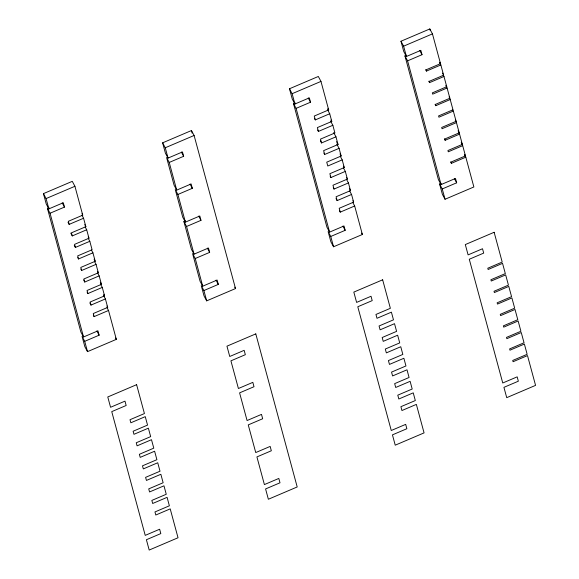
<?xml version="1.0" encoding="UTF-8"?>
<svg xmlns="http://www.w3.org/2000/svg" width="579" height="579" viewBox="0 0 579 579"><rect width="100%" height="100%" fill="white"/><g stroke="black" fill="none" stroke-linecap="round" stroke-linejoin="round"><path stroke-width="0.87" d="M107.014 307.652L108.526 310.474L116.336 339.359L87.509 351.648L84.715 341.335L99.132 335.19L97.952 330.841L83.535 336.985L50.055 213.238L64.472 207.094L63.299 202.737L48.882 208.881L46.233 203.946L43.439 193.632L72.274 181.343L74.923 186.279L82.739 215.164L68.322 221.308L69.154 224.384L83.571 218.24L82.059 215.417M203.895 290.542L218.312 284.398L217.132 280.041L202.715 286.185L195.232 258.516L209.649 252.372L208.469 248.015L194.052 254.159L186.561 226.49L200.978 220.346L199.806 215.989L185.389 222.133L177.898 194.464L192.315 188.32L191.135 183.963L176.718 190.107L169.234 162.438L183.652 156.294L182.472 151.937L168.055 158.081L165.406 153.145L162.619 142.832L191.454 130.543L194.103 135.479L235.515 288.566L206.681 300.856L204.032 295.912L201.246 285.606L203.895 290.542L206.681 300.856M352.777 202.462L354.674 205.986L362.382 234.488L333.547 246.777L330.761 236.464L345.178 230.319L343.998 225.969L329.581 232.114L296.101 108.367L310.518 102.222L309.338 97.865L294.921 104.01L292.272 99.074L289.486 88.761L318.32 76.471L320.969 81.407L328.677 109.909L314.259 116.053L315.302 119.896L329.719 113.752L327.446 109.518M464.676 155.071L465.813 157.184L473.868 186.966L445.041 199.263L442.247 188.949L456.665 182.805L455.485 178.448L441.068 184.592L407.587 60.846L422.004 54.701L420.832 50.344L406.415 56.489L403.766 51.553L400.972 41.239L429.806 28.95L432.455 33.886L440.51 63.668L426.093 69.813L426.441 71.094L440.858 64.949L439.722 62.836M48.882 208.881L46.088 198.568L74.923 186.279M168.055 158.081L165.268 147.768L194.103 135.479M294.921 104.01L292.134 93.697L320.969 81.407M406.415 56.489L403.621 46.175L432.455 33.886M83.535 336.985L80.886 332.042L47.413 208.295L49.012 207.615M329.581 232.114L326.932 227.171L293.452 103.424L295.058 102.744M441.068 184.592L438.419 179.656L404.945 55.91L406.545 55.222M329.719 113.752L331.796 121.438L317.379 127.583L318.421 131.426L332.838 125.281L330.566 121.047M83.571 218.24L85.858 226.693L71.441 232.838L72.274 235.914L86.691 229.769L85.178 226.946M440.858 64.949L443.63 75.198L429.213 81.342L429.56 82.623L443.977 76.479L443.224 75.067M86.691 229.769L88.978 238.222L74.561 244.367L75.393 247.443L89.81 241.298L88.297 238.476M443.977 76.479L446.749 86.727L432.332 92.872L432.679 94.153L447.097 88.008L445.96 85.895M320.404 140.842L321.54 142.955L335.958 136.81L333.685 132.577M335.958 136.81L338.035 144.497L323.618 150.641L324.66 154.484L339.077 148.34L336.804 144.106M447.097 88.008L449.869 98.256L435.451 104.401L435.799 105.682L450.216 99.537L449.463 98.126M77.752 257.561L78.512 258.972L92.93 252.828L91.417 250.005M194.052 254.159L191.403 249.223L183.919 221.554L185.519 220.867M339.077 148.34L341.154 156.026L326.737 162.171L327.779 166.014L342.196 159.869L340.3 156.344M92.93 252.828L95.217 261.281L80.799 267.426L81.632 270.502L96.049 264.357L94.536 261.534M452.583 109.655L453.335 111.067L438.918 117.211L438.571 115.93L452.988 109.786L450.216 99.537M342.196 159.869L344.273 167.555L329.856 173.7L330.899 177.543L345.316 171.398L343.419 167.874M96.049 264.357L98.336 272.81L83.919 278.955L84.751 282.031L99.168 275.886L97.656 273.064M453.335 111.067L456.107 121.315L441.69 127.46L442.038 128.741L456.455 122.596L455.318 120.483M345.316 171.398L347.393 179.085L332.976 185.229L334.018 189.072L348.435 182.928L346.539 179.403M99.168 275.886L101.455 284.34L87.038 290.484L87.87 293.56L102.288 287.416L100.391 283.891M456.455 122.596L459.227 132.844L444.81 138.989L445.157 140.27L459.574 134.125L458.821 132.714M348.435 182.928L350.512 190.614L336.095 196.759L337.137 200.602L351.554 194.457L349.658 190.932M102.288 287.416L104.575 295.869L90.158 302.014L90.99 305.09L105.407 298.945L103.511 295.42M459.574 134.125L462.346 144.374L447.929 150.518L448.276 151.799L462.693 145.655L461.941 144.243M351.554 194.457L353.631 202.143L339.214 208.288L340.257 212.131L354.674 205.986M105.407 298.945L107.694 307.398L93.277 313.543L94.109 316.619L108.526 310.474M462.693 145.655L465.465 155.903L451.048 162.048L451.396 163.329L465.813 157.184M445.041 199.263L442.392 194.32L439.599 184.006L441.205 183.326M439.758 62.264L440.51 63.668M442.501 73.084L443.63 75.198M445.996 85.316L446.749 86.727M449.116 96.845L449.869 98.256M419.739 50.467L422.004 54.701M455.355 119.904L456.107 121.315M425.688 69.69L426.441 71.094M458.09 130.731L459.227 132.844M428.807 81.219L429.56 82.623M461.21 142.26L462.346 144.374M464.713 154.492L465.465 155.903M435.046 104.271L435.799 105.682M400.972 41.239L403.621 46.175M404.945 55.91L407.587 60.846M444.404 138.859L445.157 140.27M450.643 161.917L451.396 163.329M454.392 178.571L456.665 182.805M439.599 184.006L442.247 188.949M327.924 108.497L328.677 109.909M331.043 120.027L331.796 121.438M336.522 141.674L338.035 144.497M340.018 153.913L341.154 156.026M308.252 97.989L310.518 102.222M343.521 166.144L344.273 167.555M346.64 177.673L347.393 179.085M314.542 118.485L315.302 119.896M349.376 188.501L350.512 190.614M317.661 130.014L318.421 131.426M352.872 200.732L353.631 202.143M289.486 88.761L292.134 93.697M323.9 153.073L324.66 154.484M293.452 103.424L296.101 108.367M361.629 233.076L362.382 234.488M330.139 176.132L330.899 177.543M333.258 187.661L334.018 189.072M336.001 198.488L337.137 200.602M339.497 210.72L340.257 212.131M342.906 226.092L345.178 230.319M330.761 236.464L328.112 231.528L330.899 241.841L333.547 246.777M181.379 152.06L183.652 156.294M190.05 184.086L192.315 188.32M162.619 142.832L165.268 147.768M198.713 216.112L200.978 220.346M169.234 162.438L166.586 157.502L174.076 185.171L176.718 190.107M234.763 287.155L235.515 288.566M207.376 248.138L209.649 252.372M177.898 194.464L175.249 189.528L182.74 217.197L185.389 222.133M216.039 280.164L218.312 284.398M183.919 221.554L186.561 226.49M195.232 258.516L192.583 253.58L200.066 281.249L202.715 286.185M81.979 213.752L82.739 215.164M84.722 224.58L85.858 226.693M88.218 236.811L88.978 238.222M94.08 259.168L95.217 261.281M62.206 202.86L64.472 207.094M97.576 271.399L98.336 272.81M100.319 282.226L101.455 284.34M68.018 222.271L69.154 224.384M103.815 294.458L104.575 295.869M70.761 233.091L72.274 235.914M106.934 305.987L107.694 307.398M74.257 245.33L75.393 247.443M43.439 193.632L46.088 198.568M80.872 269.09L81.632 270.502M47.413 208.295L50.055 213.238M115.583 337.948L116.336 339.359M83.615 279.918L84.751 282.031M87.111 292.149L87.87 293.56M89.854 302.976L90.99 305.09M93.349 315.208L94.109 316.619M96.859 330.964L99.132 335.19M84.715 341.335L82.066 336.399L84.86 346.712L87.509 351.648M429.806 28.95L430.269 30.651M332.838 125.281L334.915 132.967L320.498 139.112L321.54 142.955M191.454 130.543L192.156 133.156M89.81 241.298L92.097 249.752L77.68 255.896L78.512 258.972M136.608 384.68L107.774 396.97L110.567 407.283L124.984 401.138L126.164 405.488L111.747 411.633L145.228 535.38L159.638 529.235L160.817 533.592L146.4 539.737L149.194 550.05L178.028 537.761L170.212 508.876L155.794 515.02L154.962 511.945L169.379 505.8L167.092 497.347L152.675 503.491L151.843 500.415L166.26 494.271L163.973 485.817L149.556 491.962L148.723 488.886L163.14 482.741L160.853 474.288L146.436 480.432L145.604 477.357L160.021 471.212L157.734 462.759L143.317 468.903L142.485 465.827L156.902 459.683L154.615 451.229L140.198 457.374L139.365 454.298L153.782 448.153L151.495 439.7L137.078 445.844L136.246 442.769L150.663 436.624L148.376 428.171L133.959 434.315L133.127 431.239L147.544 425.095L145.257 416.641L130.84 422.786L130.007 419.71L144.424 413.565L136.608 384.68M255.788 333.88L226.954 346.17L229.747 356.483L244.157 350.338L245.337 354.695L230.92 360.84L238.41 388.509L252.828 382.364L254 386.721L239.59 392.866L247.074 420.535L261.491 414.39L262.671 418.747L248.253 424.892L255.737 452.561L270.154 446.416L271.334 450.773L256.917 456.918L264.4 484.587L278.817 478.442L279.997 482.799L265.58 488.944L268.367 499.25L297.201 486.961L255.788 333.88M382.654 279.809L353.82 292.098L356.613 302.412L371.023 296.267L372.203 300.617L357.786 306.761L391.266 430.508L405.684 424.364L406.863 428.721L392.446 434.865L395.233 445.179L424.067 432.889L416.359 404.388L401.942 410.533L400.9 406.69L415.317 400.545L413.24 392.859L398.822 399.003L397.78 395.16L412.197 389.016L410.12 381.329L395.703 387.474L394.661 383.631L409.078 377.486L407.001 369.8L392.584 375.945L391.542 372.102L405.959 365.957L403.881 358.271L389.464 364.415L388.422 360.572L402.839 354.428L400.762 346.741L386.345 352.886L385.303 349.043L399.72 342.898L397.643 335.212L383.226 341.357L382.183 337.514L396.601 331.369L394.523 323.683L380.106 329.827L379.064 325.984L393.481 319.84L391.404 312.153L376.987 318.298L375.945 314.455L390.362 308.31L382.654 279.809M494.14 232.288L465.306 244.577L468.1 254.89L482.517 248.746L483.697 253.103L469.279 259.247L502.753 382.994L517.17 376.849L518.35 381.199L503.933 387.344L506.726 397.657L535.561 385.368L527.498 355.586L513.081 361.73L512.733 360.449L527.151 354.305L524.379 344.056L509.961 350.201L509.614 348.92L524.031 342.775L521.259 332.527L506.842 338.672L506.502 337.391L520.912 331.246L518.14 320.998L503.723 327.142L503.383 325.861L517.792 319.717L515.02 309.468L500.603 315.613L500.263 314.332L514.673 308.187L511.901 297.939L497.484 304.084L497.144 302.803L511.561 296.658L508.782 286.41L494.365 292.554L494.025 291.273L508.442 285.129L505.662 274.88L491.253 281.025L490.905 279.744L505.322 273.599L502.543 263.351L488.133 269.496L487.786 268.215L502.203 262.07L494.14 232.288"/></g></svg>
